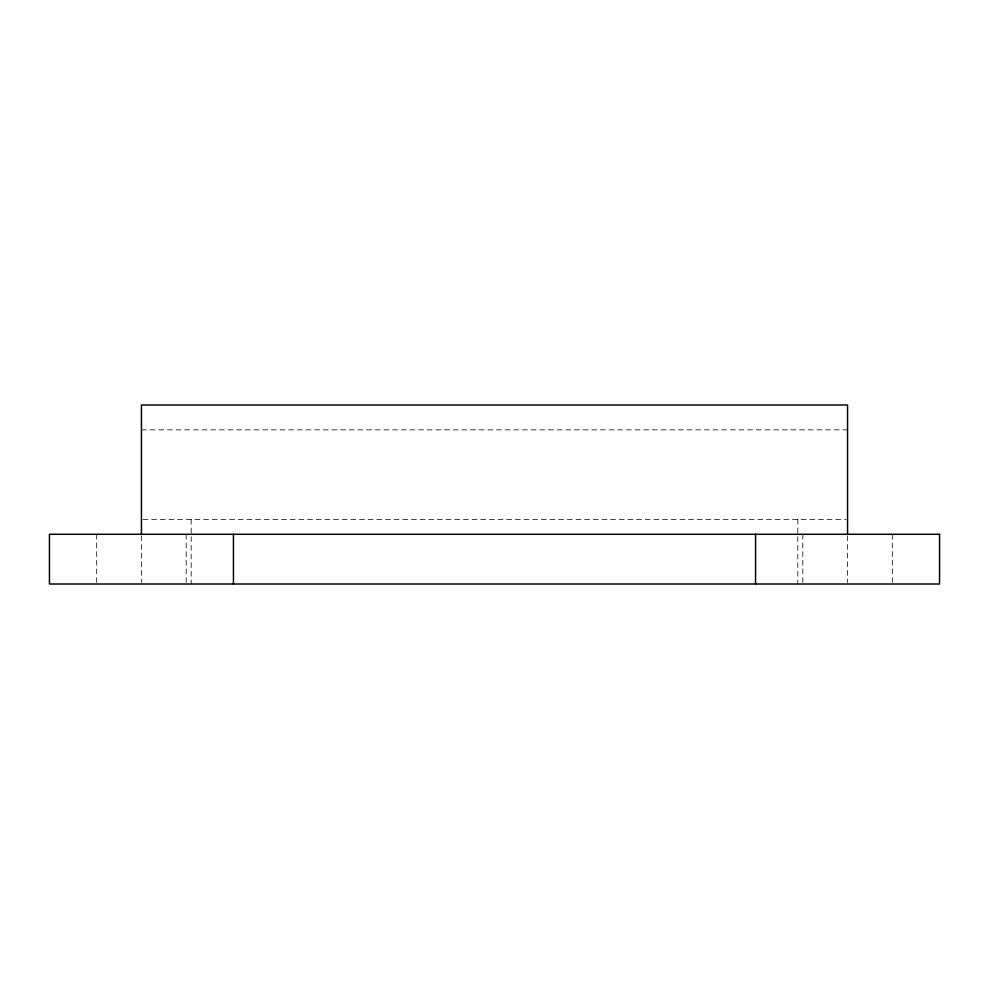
<?xml version="1.0" encoding="UTF-8"?>
<svg xmlns="http://www.w3.org/2000/svg" width="989" height="989" viewBox="0 0 989 989"><rect width="100%" height="100%" fill="white"/><g stroke="black" fill="none" stroke-linecap="round" stroke-linejoin="round"><path stroke-width="0.74" stroke-dasharray="4.95 3.71" d="M141.439 429.856L847.561 429.856M142.985 519.361L846.015 519.361M892.313 534.283L892.313 582.496M847.561 535.791L847.561 582.496M802.808 534.283L802.808 582.496M797.826 519.361L797.826 584.005M191.174 519.361L191.174 584.005M186.192 534.283L186.192 582.496M141.439 535.791L141.439 582.496M96.687 534.283L96.687 582.496"/><path stroke-width="1.48" d="M847.561 534.283L847.561 404.996L141.439 404.996L141.439 534.283M755.559 534.283L755.559 584.005M233.441 534.283L233.441 584.005M939.55 534.283L49.45 534.283L49.45 584.005L939.55 584.005L939.55 534.283"/></g></svg>
